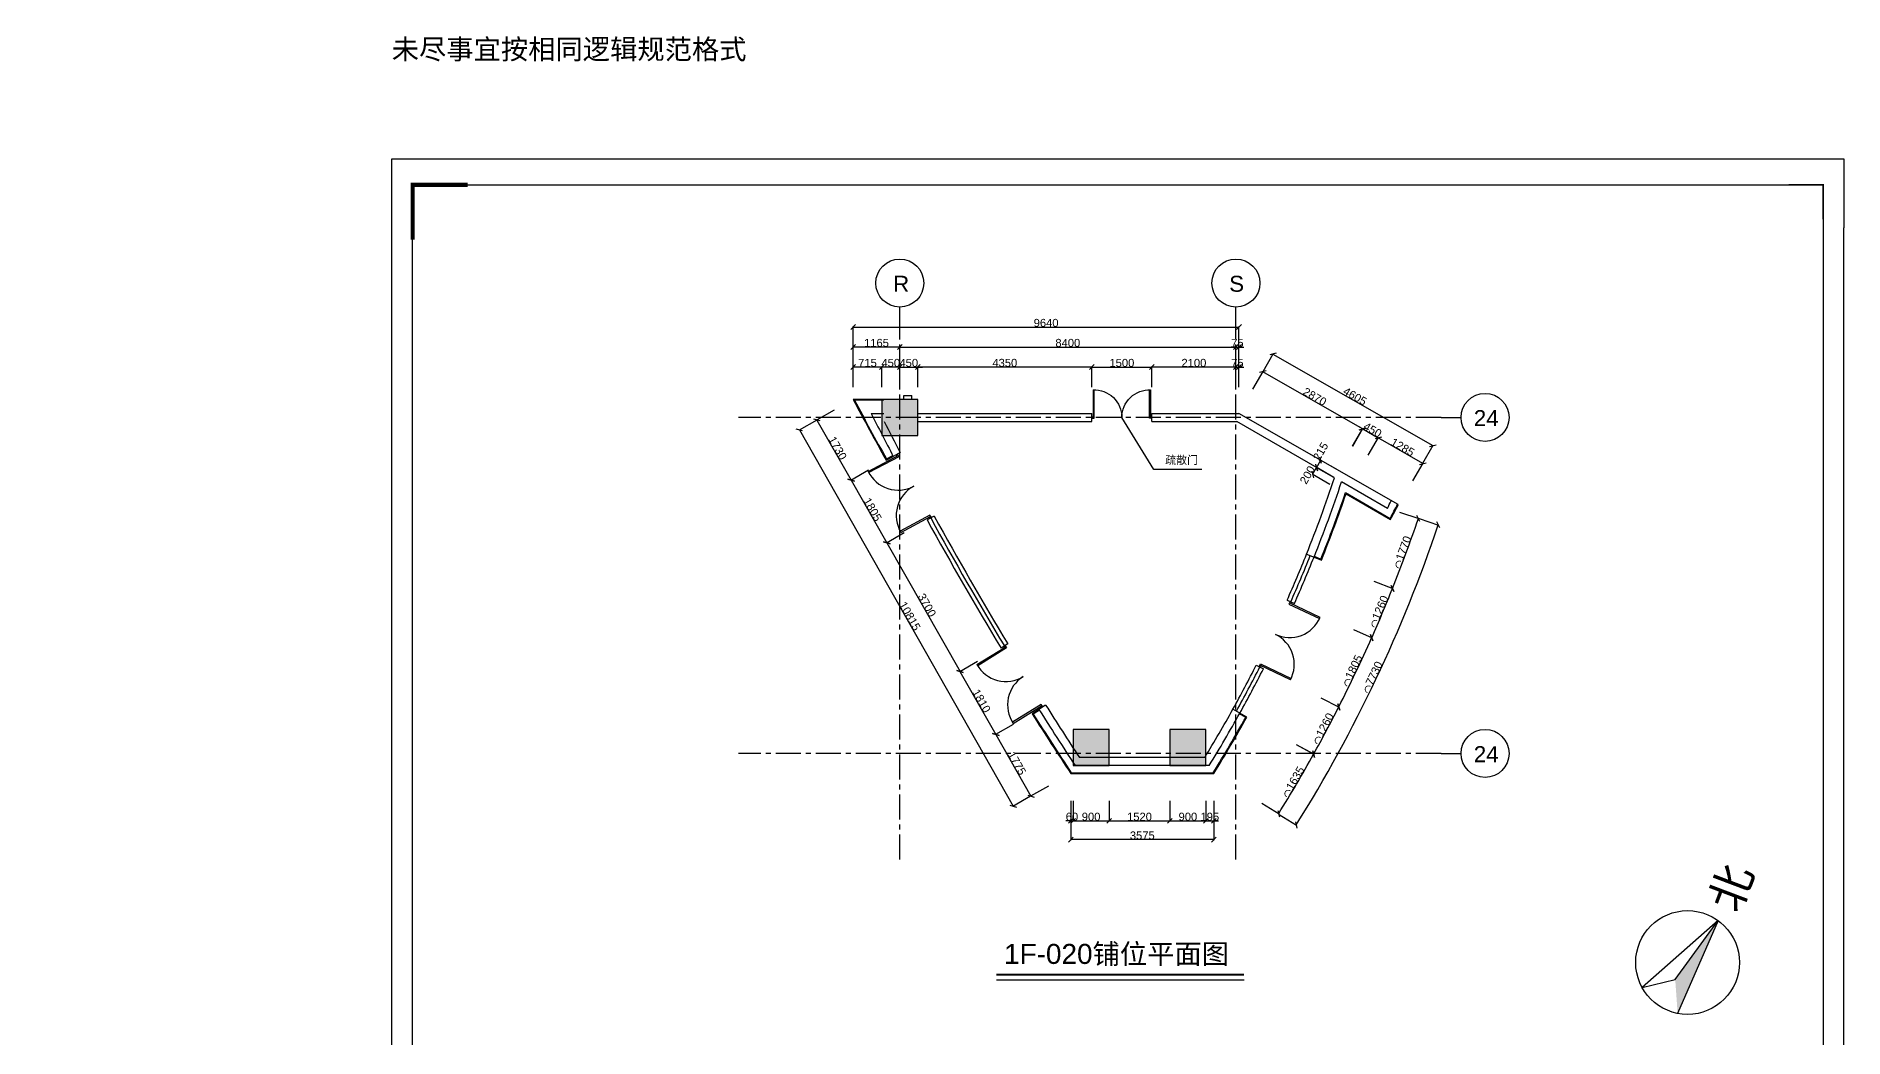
# Model space of a CAD drawing. Header units: inches. Extents: x -26443 to 171571, y -36276 to 39274.
# Drawn here: x -26443 to 18736, y -8041 to 16998 of the extents above; entities that cross this region are included whole.
import ezdxf

# ---------------------------------------------------------------- set-up
doc = ezdxf.new("R2010")
doc.units = ezdxf.units.IN
doc.header["$MEASUREMENT"] = 0
doc.linetypes.add('CENTER', pattern=[2, 1.25, -0.25, 0.25, -0.25])
for name, color, linetype in [('DIM', 3, 'Continuous'), ('DIM TEXT', 7, 'Continuous'), ('WALL', 255, 'Continuous'), ('WINDOW', 5, 'Continuous'), ('轴线', 10, 'CENTER')]:
    doc.layers.add(name, color=color, linetype=linetype)
doc.styles.add('3F_2017.02$0$H1', font='swisscl.ttf')
doc.styles.get("Standard").update_dxf_attribs({"font": 'arial.ttf'})
doc.dimstyles.new('DIM-200MM', dxfattribs={"dimtxt": 200, "dimasz": 120, "dimexe": 10, "dimexo": 10, "dimgap": 0.7, "dimtad": 1, "dimdec": 0, "dimrnd": 5, "dimzin": 1, "dimdsep": 46, "dimtxsty": 'Standard', "dimblk": 'OBLIQUE', "dimcen": 0.5, "dimdle": 1, "dimclrd": 256, "dimclre": 256, "dimclrt": 7, "dimaunit": 1, "dimadec": 0, "dimazin": 0, "dimtfac": 1, "dimtdec": 0, "dimtix": 1, "dimtmove": 2, "dimatfit": 3, "dimfxl": 0, "dimtolj": 1, "dimtzin": 1, "dimarcsym": 0})

# ---------------------------------------------------------------- blocks, each defined once
blk = doc.blocks.new('3F_2017.02$0$A$C11E260BE')
blk.add_hatch(color=256).paths.add_polyline_path([(5592, 3026), (8455, 1855), (2523, 8881)])
for p, q in [((5592, 3026), (2523, 8881)), ((2523, 8881), (8455, 1855)), ((2523, 8881), (4926, 5))]:
    blk.add_line(p, q)
at = {"ltscale": 0.1}
blk.add_line((4926, 5), (5592, 3026), dxfattribs=at)
blk.add_circle((4709, 4709), 4709)
at = {"style": '3F_2017.02$0$H1'}
blk.add_text('北', height=3000, rotation=133.02448, dxfattribs=at).set_placement((2849, 10782))
blk = doc.blocks.new('南区-墙-1F$0$DOOR_C01')
for p, q in [((-0.48, 0.46), (-0.48, -0.01)), ((-0.46, -0.01), (-0.46, 0.46)), ((0.46, -0.01), (0.46, 0.46)), ((0.48, 0.46), (0.48, -0.01)), ((-0.5, -0.01), (-0.5, 0.01)), ((-0.5, 0.01), (-0.48, 0.01)), ((0.5, 0.01), (0.48, 0.01)), ((0.5, -0.01), (0.5, 0.01)), ((-0.5, -0.01), (-0.46, -0.01)), ((0.5, -0.01), (0.46, -0.01))]:
    blk.add_line(p, q)
for centre, start, end in [((-0.46, 0), 0, 92.4919), ((0.46, 0), 87.5081, 180)]:
    blk.add_arc(centre, 0.46, start, end)
blk = doc.blocks.new('_Oblique')
at = {"color": 0, "linetype": 'ByBlock', "lineweight": -2}
blk.add_line((-0.5, -0.5), (0.5, 0.5), dxfattribs=at)
blk = doc.blocks.new('*D164')
at = {"layer": 'DEFPOINTS', "color": 0, "transparency": 16777216}
for p in [(-585, -1433), (2988, -1433), (-585, -3086)]:
    blk.add_point(p, dxfattribs=at)
at = {"layer": 'DIM', "lineweight": -2, "transparency": 16777216}
for p, q in [((-585, -2586), (-585, -3096)), ((2988, -2586), (2988, -3096)), ((2989, -3086), (-586, -3086))]:
    blk.add_line(p, q, dxfattribs=at)
at = {"layer": 'DIM', "lineweight": -2, "transparency": 16777216, "xscale": 120, "yscale": 120, "zscale": 120}
for p, rotation in [((-585, -3086), 179.9999999999916), ((2988, -3086), 359.9999999999916)]:
    blk.add_blockref('_Oblique', p, dxfattribs=dict(at, rotation=rotation))
at = {"layer": 'DIM', "color": 7, "transparency": 16777216, "insert": (1202, -2984), "char_height": 200, "attachment_point": 5}
blk.add_mtext('\\A1;3575', dxfattribs=at)
blk = doc.blocks.new('*D179')
at = {"layer": 'DEFPOINTS', "color": 0, "transparency": 16777216}
for p in [(-4409, 8727), (-4409, 7567), (-58, 7567)]:
    blk.add_point(p, dxfattribs=at)
at = {"layer": 'DIM', "lineweight": -2, "transparency": 16777216}
for p, q in [((-57, 8727), (-4410, 8727)), ((-4409, 8227), (-4409, 8737)), ((-58, 8227), (-58, 8737))]:
    blk.add_line(p, q, dxfattribs=at)
at = {"layer": 'DIM', "lineweight": -2, "transparency": 16777216, "xscale": 120, "yscale": 120, "zscale": 120}
for p, rotation in [((-4409, 8727), 179.9999999999632), ((-58, 8727), 359.9999999999632)]:
    blk.add_blockref('_Oblique', p, dxfattribs=dict(at, rotation=rotation))
at = {"layer": 'DIM', "color": 7, "transparency": 16777216, "insert": (-2234, 8830), "char_height": 200, "attachment_point": 5}
blk.add_mtext('\\A1;4350', dxfattribs=at)
blk = doc.blocks.new('*D180')
at = {"layer": 'DEFPOINTS', "color": 0, "transparency": 16777216}
for p in [(-5309, 8727), (-5309, 7917), (-4858, 7917)]:
    blk.add_point(p, dxfattribs=at)
at = {"layer": 'DIM', "lineweight": -2, "transparency": 16777216}
for p, q in [((-5309, 8727), (-5429, 8727)), ((-5309, 8227), (-5309, 8737)), ((-4858, 8727), (-5309, 8727)), ((-4858, 8227), (-4858, 8737)), ((-4858, 8727), (-4738, 8727))]:
    blk.add_line(p, q, dxfattribs=at)
at = {"layer": 'DIM', "lineweight": -2, "transparency": 16777216, "xscale": 120, "yscale": 120, "zscale": 120}
for p, rotation in [((-5309, 8727), 1.831999496522986e-12), ((-4858, 8727), 180.0000000000018)]:
    blk.add_blockref('_Oblique', p, dxfattribs=dict(at, rotation=rotation))
at = {"layer": 'DIM', "color": 7, "transparency": 16777216, "insert": (-5084, 8830), "char_height": 200, "attachment_point": 5}
blk.add_mtext('\\A1;450', dxfattribs=at)
blk = doc.blocks.new('*D182')
at = {"layer": 'DEFPOINTS', "color": 0, "transparency": 16777216}
for p in [(1442, 8727), (-58, 7452), (1442, 7452)]:
    blk.add_point(p, dxfattribs=at)
at = {"layer": 'DIM', "lineweight": -2, "transparency": 16777216}
for p, q in [((-59, 8727), (1443, 8727)), ((-58, 8227), (-58, 8737)), ((1442, 8227), (1442, 8737))]:
    blk.add_line(p, q, dxfattribs=at)
at = {"layer": 'DIM', "lineweight": -2, "transparency": 16777216, "xscale": 120, "yscale": 120, "zscale": 120, "rotation": 180}
blk.add_blockref('_Oblique', (-58, 8727), dxfattribs=at)
at = {"layer": 'DIM', "lineweight": -2, "transparency": 16777216, "xscale": 120, "yscale": 120, "zscale": 120}
blk.add_blockref('_Oblique', (1442, 8727), dxfattribs=at)
at = {"layer": 'DIM', "color": 7, "transparency": 16777216, "insert": (692, 8829), "char_height": 200, "attachment_point": 5}
blk.add_mtext('\\A1;1500', dxfattribs=at)
blk = doc.blocks.new('*D184')
at = {"layer": 'DEFPOINTS', "color": 0, "transparency": 16777216}
for p in [(1442, 8727), (1442, 7567), (3542, 7567)]:
    blk.add_point(p, dxfattribs=at)
at = {"layer": 'DIM', "lineweight": -2, "transparency": 16777216}
for p, q in [((3543, 8727), (1441, 8727)), ((1442, 8227), (1442, 8737)), ((3542, 8227), (3542, 8737))]:
    blk.add_line(p, q, dxfattribs=at)
at = {"layer": 'DIM', "lineweight": -2, "transparency": 16777216, "xscale": 120, "yscale": 120, "zscale": 120, "rotation": 180}
blk.add_blockref('_Oblique', (1442, 8727), dxfattribs=at)
at = {"layer": 'DIM', "lineweight": -2, "transparency": 16777216, "xscale": 120, "yscale": 120, "zscale": 120}
blk.add_blockref('_Oblique', (3542, 8727), dxfattribs=at)
at = {"layer": 'DIM', "color": 7, "transparency": 16777216, "insert": (2492, 8830), "char_height": 200, "attachment_point": 5}
blk.add_mtext('\\A1;2100', dxfattribs=at)
blk = doc.blocks.new('*D185')
at = {"layer": 'DEFPOINTS', "color": 0, "transparency": 16777216}
for p in [(3513, 7382), (8465, 6762), (7510, 5094)]:
    blk.add_point(p, dxfattribs=at)
at = {"layer": 'DIM', "lineweight": -2, "transparency": 16777216}
for p, q in [((4220, 8617), (4473, 9060)), ((4467, 9051), (8466, 6762)), ((8217, 6328), (8470, 6771))]:
    blk.add_line(p, q, dxfattribs=at)
at = {"layer": 'DIM', "lineweight": -2, "transparency": 16777216, "xscale": 120, "yscale": 120, "zscale": 120}
for p, rotation in [((4468, 9051), 150.2075095748465), ((8465, 6762), 330.2075095748465)]:
    blk.add_blockref('_Oblique', p, dxfattribs=dict(at, rotation=rotation))
at = {"layer": 'DIM', "color": 7, "transparency": 16777216, "insert": (6518, 7996), "char_height": 200, "attachment_point": 5, "rotation": 330.2075}
blk.add_mtext('\\A1;4605', dxfattribs=at)
blk = doc.blocks.new('*D186')
at = {"layer": 'DEFPOINTS', "color": 0, "transparency": 16777216}
for p in [(4215, 8609), (3618, 7567), (6111, 6140)]:
    blk.add_point(p, dxfattribs=at)
at = {"layer": 'DIM', "lineweight": -2, "transparency": 16777216}
for p, q in [((3967, 8175), (4220, 8618)), ((6709, 7182), (4214, 8610)), ((6459, 6748), (6713, 7191))]:
    blk.add_line(p, q, dxfattribs=at)
at = {"layer": 'DIM', "lineweight": -2, "transparency": 16777216, "xscale": 120, "yscale": 120, "zscale": 120}
for p, rotation in [((4215, 8609), 150.2075095748468), ((6708, 7182), 330.2075095748468)]:
    blk.add_blockref('_Oblique', p, dxfattribs=dict(at, rotation=rotation))
at = {"layer": 'DIM', "color": 7, "transparency": 16777216, "insert": (5513, 7985), "char_height": 200, "attachment_point": 5, "rotation": 330.2075}
blk.add_mtext('\\A1;2870', dxfattribs=at)
blk = doc.blocks.new('*D191')
at = {"layer": 'DEFPOINTS', "color": 0, "transparency": 16777216}
for p in [(-6023, 8727), (-6023, 7917), (-5309, 7917)]:
    blk.add_point(p, dxfattribs=at)
at = {"layer": 'DIM', "lineweight": -2, "transparency": 16777216}
for p, q in [((-5308, 8727), (-6024, 8727)), ((-6023, 8227), (-6023, 8737)), ((-5309, 8227), (-5309, 8737))]:
    blk.add_line(p, q, dxfattribs=at)
at = {"layer": 'DIM', "lineweight": -2, "transparency": 16777216, "xscale": 120, "yscale": 120, "zscale": 120, "rotation": 180}
blk.add_blockref('_Oblique', (-6023, 8727), dxfattribs=at)
at = {"layer": 'DIM', "lineweight": -2, "transparency": 16777216, "xscale": 120, "yscale": 120, "zscale": 120}
blk.add_blockref('_Oblique', (-5309, 8727), dxfattribs=at)
at = {"layer": 'DIM', "color": 7, "transparency": 16777216, "insert": (-5666, 8830), "char_height": 200, "attachment_point": 5}
blk.add_mtext('\\A1;715', dxfattribs=at)
blk = doc.blocks.new('*D192')
at = {"layer": 'DEFPOINTS', "color": 0, "transparency": 16777216}
for p in [(3618, 8727), (3618, 7567), (3542, 5868)]:
    blk.add_point(p, dxfattribs=at)
at = {"layer": 'DIM', "lineweight": -2, "transparency": 16777216}
for p, q in [((3542, 8727), (3422, 8727)), ((3542, 8227), (3542, 8737)), ((3542, 8727), (3618, 8727)), ((3618, 8227), (3618, 8737)), ((3618, 8727), (3738, 8727))]:
    blk.add_line(p, q, dxfattribs=at)
at = {"layer": 'DIM', "lineweight": -2, "transparency": 16777216, "xscale": 120, "yscale": 120, "zscale": 120}
blk.add_blockref('_Oblique', (3542, 8727), dxfattribs=at)
at = {"layer": 'DIM', "lineweight": -2, "transparency": 16777216, "xscale": 120, "yscale": 120, "zscale": 120, "rotation": 180}
blk.add_blockref('_Oblique', (3618, 8727), dxfattribs=at)
at = {"layer": 'DIM', "color": 7, "transparency": 16777216, "insert": (3580, 8829), "char_height": 200, "attachment_point": 5}
blk.add_mtext('\\A1;75', dxfattribs=at)
blk = doc.blocks.new('*D193')
at = {"layer": 'DEFPOINTS', "color": 0, "transparency": 16777216}
for p in [(3542, 9226), (-4859, 7917), (3542, 7567)]:
    blk.add_point(p, dxfattribs=at)
at = {"layer": 'DIM', "lineweight": -2, "transparency": 16777216}
for p, q in [((-4860, 9226), (3543, 9226)), ((-4859, 8726), (-4859, 9236)), ((3542, 8726), (3542, 9236))]:
    blk.add_line(p, q, dxfattribs=at)
at = {"layer": 'DIM', "lineweight": -2, "transparency": 16777216, "xscale": 120, "yscale": 120, "zscale": 120, "rotation": 180}
blk.add_blockref('_Oblique', (-4859, 9226), dxfattribs=at)
at = {"layer": 'DIM', "lineweight": -2, "transparency": 16777216, "xscale": 120, "yscale": 120, "zscale": 120}
blk.add_blockref('_Oblique', (3542, 9226), dxfattribs=at)
at = {"layer": 'DIM', "color": 7, "transparency": 16777216, "insert": (-659, 9329), "char_height": 200, "attachment_point": 5}
blk.add_mtext('\\A1;8400', dxfattribs=at)
blk = doc.blocks.new('*D195')
at = {"layer": 'DEFPOINTS', "color": 0, "transparency": 16777216}
for p in [(7101, 6955), (5801, 5599), (6189, 5375)]:
    blk.add_point(p, dxfattribs=at)
at = {"layer": 'DIM', "lineweight": -2, "transparency": 16777216}
for p, q in [((6713, 7179), (6609, 7239)), ((6463, 6746), (6718, 7188)), ((6713, 7179), (7101, 6955)), ((6851, 6522), (7106, 6964)), ((7101, 6955), (7205, 6895))]:
    blk.add_line(p, q, dxfattribs=at)
at = {"layer": 'DIM', "lineweight": -2, "transparency": 16777216, "xscale": 120, "yscale": 120, "zscale": 120}
for p, rotation in [((6713, 7179), 330.0000000000197), ((7101, 6955), 150.0000000000196)]:
    blk.add_blockref('_Oblique', p, dxfattribs=dict(at, rotation=rotation))
at = {"layer": 'DIM', "color": 7, "transparency": 16777216, "insert": (6958, 7156), "char_height": 200, "attachment_point": 5, "rotation": 330}
blk.add_mtext('\\A1;450', dxfattribs=at)
blk = doc.blocks.new('*D196')
at = {"layer": 'DEFPOINTS', "color": 0, "transparency": 16777216}
for p in [(7101, 6955), (6189, 5375), (7303, 4732)]:
    blk.add_point(p, dxfattribs=at)
at = {"layer": 'DIM', "lineweight": -2, "transparency": 16777216}
for p, q in [((6851, 6522), (7106, 6964)), ((8216, 6312), (7100, 6956)), ((7965, 5879), (8220, 6321))]:
    blk.add_line(p, q, dxfattribs=at)
at = {"layer": 'DIM', "lineweight": -2, "transparency": 16777216, "xscale": 120, "yscale": 120, "zscale": 120}
for p, rotation in [((7101, 6955), 150), ((8215, 6312), 329.9999999999999)]:
    blk.add_blockref('_Oblique', p, dxfattribs=dict(at, rotation=rotation))
at = {"layer": 'DIM', "color": 7, "transparency": 16777216, "insert": (7709, 6723), "char_height": 200, "attachment_point": 5, "rotation": 330}
blk.add_mtext('\\A1;1285', dxfattribs=at)
blk = doc.blocks.new('*D199')
at = {"layer": 'DEFPOINTS', "color": 0, "transparency": 16777216}
for p in [(-527, -1233), (-585, -1433), (-527, -2618)]:
    blk.add_point(p, dxfattribs=at)
at = {"layer": 'DIM', "lineweight": -2, "transparency": 16777216}
for p, q in [((-585, -2118), (-585, -2628)), ((-527, -2118), (-527, -2628)), ((-585, -2618), (-705, -2618)), ((-585, -2618), (-527, -2618)), ((-527, -2618), (-407, -2618))]:
    blk.add_line(p, q, dxfattribs=at)
at = {"layer": 'DIM', "lineweight": -2, "transparency": 16777216, "xscale": 120, "yscale": 120, "zscale": 120}
blk.add_blockref('_Oblique', (-585, -2618), dxfattribs=at)
at = {"layer": 'DIM', "lineweight": -2, "transparency": 16777216, "xscale": 120, "yscale": 120, "zscale": 120, "rotation": 180}
blk.add_blockref('_Oblique', (-527, -2618), dxfattribs=at)
at = {"layer": 'DIM', "color": 7, "transparency": 16777216, "insert": (-556, -2515), "char_height": 200, "attachment_point": 5}
blk.add_mtext('\\A1;60', dxfattribs=at)
blk = doc.blocks.new('*D200')
at = {"layer": 'DEFPOINTS', "color": 0, "transparency": 16777216}
for p in [(-527, -1233), (373, -1157), (373, -2618)]:
    blk.add_point(p, dxfattribs=at)
at = {"layer": 'DIM', "lineweight": -2, "transparency": 16777216}
for p, q in [((-527, -2118), (-527, -2628)), ((373, -2118), (373, -2628)), ((-528, -2618), (374, -2618))]:
    blk.add_line(p, q, dxfattribs=at)
at = {"layer": 'DIM', "lineweight": -2, "transparency": 16777216, "xscale": 120, "yscale": 120, "zscale": 120, "rotation": 180}
blk.add_blockref('_Oblique', (-527, -2618), dxfattribs=at)
at = {"layer": 'DIM', "lineweight": -2, "transparency": 16777216, "xscale": 120, "yscale": 120, "zscale": 120}
blk.add_blockref('_Oblique', (373, -2618), dxfattribs=at)
at = {"layer": 'DIM', "color": 7, "transparency": 16777216, "insert": (-77, -2515), "char_height": 200, "attachment_point": 5}
blk.add_mtext('\\A1;900', dxfattribs=at)
blk = doc.blocks.new('*D201')
at = {"layer": 'DEFPOINTS', "color": 0, "transparency": 16777216}
for p in [(373, -1157), (1892, -1160), (1892, -2618)]:
    blk.add_point(p, dxfattribs=at)
at = {"layer": 'DIM', "lineweight": -2, "transparency": 16777216}
for p, q in [((373, -2118), (373, -2628)), ((1892, -2118), (1892, -2628)), ((372, -2618), (1893, -2618))]:
    blk.add_line(p, q, dxfattribs=at)
at = {"layer": 'DIM', "lineweight": -2, "transparency": 16777216, "xscale": 120, "yscale": 120, "zscale": 120, "rotation": 180}
blk.add_blockref('_Oblique', (373, -2618), dxfattribs=at)
at = {"layer": 'DIM', "lineweight": -2, "transparency": 16777216, "xscale": 120, "yscale": 120, "zscale": 120}
blk.add_blockref('_Oblique', (1892, -2618), dxfattribs=at)
at = {"layer": 'DIM', "color": 7, "transparency": 16777216, "insert": (1132, -2515), "char_height": 200, "attachment_point": 5}
blk.add_mtext('\\A1;1520', dxfattribs=at)
blk = doc.blocks.new('*D202')
at = {"layer": 'DEFPOINTS', "color": 0, "transparency": 16777216}
for p in [(1892, -1160), (2792, -1096), (2792, -2618)]:
    blk.add_point(p, dxfattribs=at)
at = {"layer": 'DIM', "lineweight": -2, "transparency": 16777216}
for p, q in [((1892, -2118), (1892, -2628)), ((2792, -2118), (2792, -2628)), ((1891, -2618), (2793, -2618))]:
    blk.add_line(p, q, dxfattribs=at)
at = {"layer": 'DIM', "lineweight": -2, "transparency": 16777216, "xscale": 120, "yscale": 120, "zscale": 120, "rotation": 180}
blk.add_blockref('_Oblique', (1892, -2618), dxfattribs=at)
at = {"layer": 'DIM', "lineweight": -2, "transparency": 16777216, "xscale": 120, "yscale": 120, "zscale": 120}
blk.add_blockref('_Oblique', (2792, -2618), dxfattribs=at)
at = {"layer": 'DIM', "color": 7, "transparency": 16777216, "insert": (2342, -2515), "char_height": 200, "attachment_point": 5}
blk.add_mtext('\\A1;900', dxfattribs=at)
blk = doc.blocks.new('*D203')
at = {"layer": 'DEFPOINTS', "color": 0, "transparency": 16777216}
for p in [(2792, -1096), (2988, -1433), (2988, -2618)]:
    blk.add_point(p, dxfattribs=at)
at = {"layer": 'DIM', "lineweight": -2, "transparency": 16777216}
for p, q in [((2792, -2118), (2792, -2628)), ((2988, -2118), (2988, -2628)), ((2792, -2618), (2672, -2618)), ((2792, -2618), (2988, -2618)), ((2988, -2618), (3108, -2618))]:
    blk.add_line(p, q, dxfattribs=at)
at = {"layer": 'DIM', "lineweight": -2, "transparency": 16777216, "xscale": 120, "yscale": 120, "zscale": 120}
blk.add_blockref('_Oblique', (2792, -2618), dxfattribs=at)
at = {"layer": 'DIM', "lineweight": -2, "transparency": 16777216, "xscale": 120, "yscale": 120, "zscale": 120, "rotation": 180}
blk.add_blockref('_Oblique', (2988, -2618), dxfattribs=at)
at = {"layer": 'DIM', "color": 7, "transparency": 16777216, "insert": (2890, -2515), "char_height": 200, "attachment_point": 5}
blk.add_mtext('\\A1;195', dxfattribs=at)
blk = doc.blocks.new('*D204')
at = {"layer": 'DEFPOINTS', "color": 0, "transparency": 16777216}
for p in [(-4409, 8727), (-4858, 7917), (-4409, 7917)]:
    blk.add_point(p, dxfattribs=at)
at = {"layer": 'DIM', "lineweight": -2, "transparency": 16777216}
for p, q in [((-4858, 8727), (-4978, 8727)), ((-4858, 8227), (-4858, 8737)), ((-4858, 8727), (-4409, 8727)), ((-4409, 8227), (-4409, 8737)), ((-4409, 8727), (-4289, 8727))]:
    blk.add_line(p, q, dxfattribs=at)
at = {"layer": 'DIM', "lineweight": -2, "transparency": 16777216, "xscale": 120, "yscale": 120, "zscale": 120}
blk.add_blockref('_Oblique', (-4858, 8727), dxfattribs=at)
at = {"layer": 'DIM', "lineweight": -2, "transparency": 16777216, "xscale": 120, "yscale": 120, "zscale": 120, "rotation": 180}
blk.add_blockref('_Oblique', (-4409, 8727), dxfattribs=at)
at = {"layer": 'DIM', "color": 7, "transparency": 16777216, "insert": (-4634, 8830), "char_height": 200, "attachment_point": 5}
blk.add_mtext('\\A1;450', dxfattribs=at)
blk = doc.blocks.new('*D206')
at = {"layer": 'DEFPOINTS', "color": 0, "transparency": 16777216}
for p in [(-5930, 7970), (-5075, 6468), (-6074, 5899)]:
    blk.add_point(p, dxfattribs=at)
at = {"layer": 'DIM', "lineweight": -2, "transparency": 16777216}
for p, q in [((-6495, 7648), (-6938, 7396)), ((-6930, 7402), (-6074, 5898)), ((-5640, 6146), (-6083, 5894))]:
    blk.add_line(p, q, dxfattribs=at)
at = {"layer": 'DIM', "lineweight": -2, "transparency": 16777216, "xscale": 120, "yscale": 120, "zscale": 120}
for p, rotation in [((-6929, 7401), 119.6395170172575), ((-6074, 5899), 299.6395170172575)]:
    blk.add_blockref('_Oblique', p, dxfattribs=dict(at, rotation=rotation))
at = {"layer": 'DIM', "color": 7, "transparency": 16777216, "insert": (-6412, 6701), "char_height": 200, "attachment_point": 5, "rotation": 299.6395}
blk.add_mtext('\\A1;1730', dxfattribs=at)
blk = doc.blocks.new('*D207')
at = {"layer": 'DEFPOINTS', "color": 0, "transparency": 16777216}
for p in [(-5075, 6468), (-4173, 4906), (-5183, 4331)]:
    blk.add_point(p, dxfattribs=at)
at = {"layer": 'DIM', "lineweight": -2, "transparency": 16777216}
for p, q in [((-5640, 6146), (-6083, 5894)), ((-6075, 5900), (-5182, 4330)), ((-4748, 4579), (-5191, 4326))]:
    blk.add_line(p, q, dxfattribs=at)
at = {"layer": 'DIM', "lineweight": -2, "transparency": 16777216, "xscale": 120, "yscale": 120, "zscale": 120}
for p, rotation in [((-6074, 5899), 119.639517017104), ((-5183, 4331), 299.639517017104)]:
    blk.add_blockref('_Oblique', p, dxfattribs=dict(at, rotation=rotation))
at = {"layer": 'DIM', "color": 7, "transparency": 16777216, "insert": (-5539, 5166), "char_height": 200, "attachment_point": 5, "rotation": 299.6395}
blk.add_mtext('\\A1;1805', dxfattribs=at)
blk = doc.blocks.new('*D208')
at = {"layer": 'DEFPOINTS', "color": 0, "transparency": 16777216}
for p in [(-4173, 4906), (-2328, 1700), (-3354, 1117)]:
    blk.add_point(p, dxfattribs=at)
at = {"layer": 'DIM', "lineweight": -2, "transparency": 16777216}
for p, q in [((-4748, 4579), (-5191, 4326)), ((-5183, 4332), (-3353, 1116)), ((-2919, 1364), (-3362, 1112))]:
    blk.add_line(p, q, dxfattribs=at)
at = {"layer": 'DIM', "lineweight": -2, "transparency": 16777216, "xscale": 120, "yscale": 120, "zscale": 120}
for p, rotation in [((-5183, 4331), 119.639517017104), ((-3354, 1117), 299.639517017104)]:
    blk.add_blockref('_Oblique', p, dxfattribs=dict(at, rotation=rotation))
at = {"layer": 'DIM', "color": 7, "transparency": 16777216, "insert": (-4179, 2775), "char_height": 200, "attachment_point": 5, "rotation": 299.6395}
blk.add_mtext('\\A1;3700', dxfattribs=at)
blk = doc.blocks.new('*D209')
at = {"layer": 'DEFPOINTS', "color": 0, "transparency": 16777216}
for p in [(-2328, 1700), (-1550, 60), (-2458, -457)]:
    blk.add_point(p, dxfattribs=at)
at = {"layer": 'DIM', "lineweight": -2, "transparency": 16777216}
for p, q in [((-2919, 1364), (-3362, 1112)), ((-3354, 1118), (-2458, -458)), ((-2023, -210), (-2467, -462))]:
    blk.add_line(p, q, dxfattribs=at)
at = {"layer": 'DIM', "lineweight": -2, "transparency": 16777216, "xscale": 120, "yscale": 120, "zscale": 120}
for p, rotation in [((-3354, 1117), 119.639517017104), ((-2458, -457), 299.639517017104)]:
    blk.add_blockref('_Oblique', p, dxfattribs=dict(at, rotation=rotation))
at = {"layer": 'DIM', "color": 7, "transparency": 16777216, "insert": (-2816, 381), "char_height": 200, "attachment_point": 5, "rotation": 299.6395}
blk.add_mtext('\\A1;1810', dxfattribs=at)
blk = doc.blocks.new('*D210')
at = {"layer": 'DEFPOINTS', "color": 0, "transparency": 16777216}
for p in [(-1550, 60), (-585, -1433), (-1580, -2000)]:
    blk.add_point(p, dxfattribs=at)
at = {"layer": 'DIM', "lineweight": -2, "transparency": 16777216}
for p, q in [((-2023, -210), (-2467, -462)), ((-2459, -456), (-1580, -2000)), ((-1146, -1752), (-1589, -2004))]:
    blk.add_line(p, q, dxfattribs=at)
at = {"layer": 'DIM', "lineweight": -2, "transparency": 16777216, "xscale": 120, "yscale": 120, "zscale": 120}
for p, rotation in [((-2458, -457), 119.639517017104), ((-1580, -2000), 299.639517017104)]:
    blk.add_blockref('_Oblique', p, dxfattribs=dict(at, rotation=rotation))
at = {"layer": 'DIM', "color": 7, "transparency": 16777216, "insert": (-1930, -1177), "char_height": 200, "attachment_point": 5, "rotation": 299.6395}
blk.add_mtext('\\A1;1775', dxfattribs=at)
blk = doc.blocks.new('*D211')
at = {"layer": 'DEFPOINTS', "color": 0, "transparency": 16777216}
for p in [(-5930, 7970), (-585, -1433), (-2023, -2251)]:
    blk.add_point(p, dxfattribs=at)
at = {"layer": 'DIM', "lineweight": -2, "transparency": 16777216}
for p, q in [((-6933, 7400), (-7377, 7148)), ((-7368, 7153), (-2023, -2252)), ((-1589, -2004), (-2032, -2256))]:
    blk.add_line(p, q, dxfattribs=at)
at = {"layer": 'DIM', "lineweight": -2, "transparency": 16777216, "xscale": 120, "yscale": 120, "zscale": 120}
for p, rotation in [((-7368, 7152), 119.6138684445687), ((-2023, -2251), 299.6138684445687)]:
    blk.add_blockref('_Oblique', p, dxfattribs=dict(at, rotation=rotation))
at = {"layer": 'DIM', "color": 7, "transparency": 16777216, "insert": (-4606, 2502), "char_height": 200, "attachment_point": 5, "rotation": 299.6139}
blk.add_mtext('\\A1;10815', dxfattribs=at)
blk = doc.blocks.new('*D226')
at = {"layer": 'DEFPOINTS', "color": 0, "transparency": 16777216}
for p in [(-26443, 16759), (4230, 1186), (3640, 75), (5699, -558)]:
    blk.add_point(p, dxfattribs=at)
at = {"layer": 'DIM', "lineweight": -2, "transparency": 16777216}
for p, q in [((5666, 458), (6120, 227)), ((5048, -706), (5494, -953))]:
    blk.add_line(p, q, dxfattribs=at)
blk.add_arc((-26443, 16759), 36510, 330.9864, 333.0827, dxfattribs=at)
at = {"layer": 'DIM', "lineweight": -2, "transparency": 16777216, "xscale": 120, "yscale": 120, "zscale": 120}
for p, rotation in [((6112, 231), 63.08266515607222), ((5485, -949), 240.9864232416211)]:
    blk.add_blockref('_Oblique', p, dxfattribs=dict(at, rotation=rotation))
at = {"layer": 'DIM', "color": 7, "transparency": 16777216, "insert": (5713, -313), "char_height": 200, "attachment_point": 5, "rotation": 62.0345}
blk.add_mtext('\\A1;⌒1260', dxfattribs=at)
blk = doc.blocks.new('*D227')
at = {"layer": 'DEFPOINTS', "color": 0, "transparency": 16777216}
for p in [(-26443, 16759), (5494, 3976), (5005, 2817), (7113, 2369)]:
    blk.add_point(p, dxfattribs=at)
at = {"layer": 'DIM', "lineweight": -2, "transparency": 16777216}
for p, q in [((6990, 3378), (7464, 3188)), ((6478, 2164), (6944, 1957))]:
    blk.add_line(p, q, dxfattribs=at)
blk.add_arc((-26443, 16759), 36512, 336.0898, 338.186, dxfattribs=at)
at = {"layer": 'DIM', "lineweight": -2, "transparency": 16777216, "xscale": 120, "yscale": 120, "zscale": 120}
for p, rotation in [((7454, 3192), 68.18602781858874), ((6935, 1961), 246.0897858710629)]:
    blk.add_blockref('_Oblique', p, dxfattribs=dict(at, rotation=rotation))
at = {"layer": 'DIM', "color": 7, "transparency": 16777216, "insert": (7106, 2614), "char_height": 200, "attachment_point": 5, "rotation": 67.1379}
blk.add_mtext('\\A1;⌒1260', dxfattribs=at)
blk = doc.blocks.new('*D228')
at = {"layer": 'DEFPOINTS', "color": 0, "transparency": 16777216}
for p in [(-26443, 16759), (6294, 5560), (5680, 3902), (7680, 3771)]:
    blk.add_point(p, dxfattribs=at)
at = {"layer": 'DIM', "lineweight": -2, "transparency": 16777216}
for p, q in [((7630, 5103), (8112, 4938)), ((6990, 3378), (7463, 3188))]:
    blk.add_line(p, q, dxfattribs=at)
blk.add_arc((-26443, 16759), 36511, 338.186, 341.1142, dxfattribs=at)
at = {"layer": 'DIM', "lineweight": -2, "transparency": 16777216, "xscale": 120, "yscale": 120, "zscale": 120}
for p, rotation in [((8103, 4941), 71.11416632430753), ((7454, 3192), 248.1860278061055)]:
    blk.add_blockref('_Oblique', p, dxfattribs=dict(at, rotation=rotation))
at = {"layer": 'DIM', "color": 7, "transparency": 16777216, "insert": (7693, 4098), "char_height": 200, "attachment_point": 5, "rotation": 69.6501}
blk.add_mtext('\\A1;⌒1770', dxfattribs=at)
blk = doc.blocks.new('*D229')
at = {"layer": 'DEFPOINTS', "color": 0, "transparency": 16777216}
for p in [(-26443, 16759), (5005, 2817), (4230, 1186), (6397, 803)]:
    blk.add_point(p, dxfattribs=at)
at = {"layer": 'DIM', "lineweight": -2, "transparency": 16777216}
for p, q in [((6478, 2164), (6944, 1957)), ((5667, 457), (6121, 226))]:
    blk.add_line(p, q, dxfattribs=at)
blk.add_arc((-26443, 16759), 36511, 333.0827, 336.0898, dxfattribs=at)
at = {"layer": 'DIM', "lineweight": -2, "transparency": 16777216, "xscale": 120, "yscale": 120, "zscale": 120}
for p, rotation in [((6935, 1961), 66.08978588822396), ((6112, 231), 243.0826651582085)]:
    blk.add_blockref('_Oblique', p, dxfattribs=dict(at, rotation=rotation))
at = {"layer": 'DIM', "color": 7, "transparency": 16777216, "insert": (6442, 1135), "char_height": 200, "width": 422.37, "attachment_point": 5, "rotation": 64.5862}
blk.add_mtext('\\A1;⌒1805', dxfattribs=at)
blk = doc.blocks.new('*D230')
at = {"layer": 'DEFPOINTS', "color": 0, "transparency": 16777216}
for p in [(-25243, 16212), (6294, 5560), (6425, -314), (2988, -1433)]:
    blk.add_point(p, dxfattribs=at)
at = {"layer": 'DIM', "lineweight": -2, "transparency": 16777216}
for p, q in [((8126, 4941), (8609, 4778)), ((4624, -2456), (5056, -2726))]:
    blk.add_line(p, q, dxfattribs=at)
blk.add_arc((-25243, 16212), 35721, 327.9937, 341.3371, dxfattribs=at)
at = {"layer": 'DIM', "lineweight": -2, "transparency": 16777216, "xscale": 120, "yscale": 120, "zscale": 120}
for p, rotation in [((8600, 4781), 71.33711884944536), ((5048, -2721), 237.9936545521391)]:
    blk.add_blockref('_Oblique', p, dxfattribs=dict(at, rotation=rotation))
at = {"layer": 'DIM', "color": 7, "transparency": 16777216, "insert": (6949, 971), "char_height": 200, "attachment_point": 5, "rotation": 64.6654}
blk.add_mtext('\\A1;⌒7730', dxfattribs=at)
blk = doc.blocks.new('*D233')
at = {"layer": 'DEFPOINTS', "color": 0, "transparency": 16777216}
for p in [(-26443, 16759), (3815, -22), (2988, -1433), (4911, -1945)]:
    blk.add_point(p, dxfattribs=at)
at = {"layer": 'DIM', "lineweight": -2, "transparency": 16777216}
for p, q in [((5047, -706), (5493, -953)), ((4187, -2174), (4621, -2442))]:
    blk.add_line(p, q, dxfattribs=at)
blk.add_arc((-26443, 16759), 36509, 328.2782, 330.9864, dxfattribs=at)
at = {"layer": 'DIM', "lineweight": -2, "transparency": 16777216, "xscale": 120, "yscale": 120, "zscale": 120}
for p, rotation in [((5484, -948), 60.98642323847651), ((4612, -2437), 238.2782008493534)]:
    blk.add_blockref('_Oblique', p, dxfattribs=dict(at, rotation=rotation))
at = {"layer": 'DIM', "color": 7, "transparency": 16777216, "insert": (4968, -1646), "char_height": 200, "attachment_point": 5, "rotation": 59.6323}
blk.add_mtext('\\A1;⌒1635', dxfattribs=at)
blk = doc.blocks.new('*D234')
at = {"layer": 'DEFPOINTS', "color": 0, "transparency": 16777216}
for p in [(5559, 6215), (6369, 5517), (6469, 5690)]:
    blk.add_point(p, dxfattribs=at)
at = {"layer": 'DIM', "lineweight": -2, "transparency": 16777216}
for p, q in [((5892, 5792), (5451, 6047)), ((5459, 6041), (5560, 6216)), ((5992, 5965), (5551, 6220))]:
    blk.add_line(p, q, dxfattribs=at)
at = {"layer": 'DIM', "lineweight": -2, "transparency": 16777216, "xscale": 120, "yscale": 120, "zscale": 120}
for p, rotation in [((5459, 6042), 239.9999999999951), ((5559, 6215), 59.99999999999515)]:
    blk.add_blockref('_Oblique', p, dxfattribs=dict(at, rotation=rotation))
at = {"layer": 'DIM', "color": 7, "transparency": 16777216, "insert": (5330, 6029), "char_height": 200, "attachment_point": 5, "rotation": 60}
blk.add_mtext('\\A1;200', dxfattribs=at)
blk = doc.blocks.new('*D235')
at = {"layer": 'DEFPOINTS', "color": 0, "transparency": 16777216}
for p in [(5663, 6396), (6566, 5634), (6671, 5819)]:
    blk.add_point(p, dxfattribs=at)
at = {"layer": 'DIM', "lineweight": -2, "transparency": 16777216}
for p, q in [((5557, 6211), (5663, 6397)), ((6097, 6148), (5654, 6401)), ((5991, 5963), (5548, 6217))]:
    blk.add_line(p, q, dxfattribs=at)
at = {"layer": 'DIM', "lineweight": -2, "transparency": 16777216, "xscale": 120, "yscale": 120, "zscale": 120}
for p, rotation in [((5663, 6396), 60.20750957484567), ((5557, 6212), 240.2075095748457)]:
    blk.add_blockref('_Oblique', p, dxfattribs=dict(at, rotation=rotation))
at = {"layer": 'DIM', "color": 7, "transparency": 16777216, "insert": (5660, 6617), "char_height": 200, "attachment_point": 5, "rotation": 60.2075}
blk.add_mtext('\\A1;215', dxfattribs=at)
blk = doc.blocks.new('*D237')
at = {"layer": 'DEFPOINTS', "color": 0, "transparency": 16777216}
for p in [(-6023, 9226), (-6023, 7917), (-4858, 7917)]:
    blk.add_point(p, dxfattribs=at)
at = {"layer": 'DIM', "lineweight": -2, "transparency": 16777216}
for p, q in [((-4857, 9226), (-6024, 9226)), ((-6023, 8726), (-6023, 9236)), ((-4858, 8726), (-4858, 9236))]:
    blk.add_line(p, q, dxfattribs=at)
at = {"layer": 'DIM', "lineweight": -2, "transparency": 16777216, "xscale": 120, "yscale": 120, "zscale": 120, "rotation": 180}
blk.add_blockref('_Oblique', (-6023, 9226), dxfattribs=at)
at = {"layer": 'DIM', "lineweight": -2, "transparency": 16777216, "xscale": 120, "yscale": 120, "zscale": 120}
blk.add_blockref('_Oblique', (-4858, 9226), dxfattribs=at)
at = {"layer": 'DIM', "color": 7, "transparency": 16777216, "insert": (-5441, 9329), "char_height": 200, "attachment_point": 5}
blk.add_mtext('\\A1;1165', dxfattribs=at)
blk = doc.blocks.new('*D238')
at = {"layer": 'DEFPOINTS', "color": 0, "transparency": 16777216}
for p in [(3618, 9726), (-6023, 7917), (3618, 7567)]:
    blk.add_point(p, dxfattribs=at)
at = {"layer": 'DIM', "lineweight": -2, "transparency": 16777216}
for p, q in [((-6024, 9726), (3619, 9726)), ((-6023, 9226), (-6023, 9736)), ((3618, 9226), (3618, 9736))]:
    blk.add_line(p, q, dxfattribs=at)
at = {"layer": 'DIM', "lineweight": -2, "transparency": 16777216, "xscale": 120, "yscale": 120, "zscale": 120, "rotation": 180}
blk.add_blockref('_Oblique', (-6023, 9726), dxfattribs=at)
at = {"layer": 'DIM', "lineweight": -2, "transparency": 16777216, "xscale": 120, "yscale": 120, "zscale": 120}
blk.add_blockref('_Oblique', (3618, 9726), dxfattribs=at)
at = {"layer": 'DIM', "color": 7, "transparency": 16777216, "insert": (-1202, 9829), "char_height": 200, "attachment_point": 5}
blk.add_mtext('\\A1;9640', dxfattribs=at)
blk = doc.blocks.new('*D239')
at = {"layer": 'DEFPOINTS', "color": 0, "transparency": 16777216}
for p in [(3618, 9226), (3618, 8066), (3542, 6368)]:
    blk.add_point(p, dxfattribs=at)
at = {"layer": 'DIM', "lineweight": -2, "transparency": 16777216}
for p, q in [((3542, 9226), (3422, 9226)), ((3542, 8726), (3542, 9236)), ((3542, 9226), (3618, 9226)), ((3618, 8726), (3618, 9236)), ((3618, 9226), (3738, 9226))]:
    blk.add_line(p, q, dxfattribs=at)
at = {"layer": 'DIM', "lineweight": -2, "transparency": 16777216, "xscale": 120, "yscale": 120, "zscale": 120}
blk.add_blockref('_Oblique', (3542, 9226), dxfattribs=at)
at = {"layer": 'DIM', "lineweight": -2, "transparency": 16777216, "xscale": 120, "yscale": 120, "zscale": 120, "rotation": 180}
blk.add_blockref('_Oblique', (3618, 9226), dxfattribs=at)
at = {"layer": 'DIM', "color": 7, "transparency": 16777216, "insert": (3580, 9329), "char_height": 200, "attachment_point": 5}
blk.add_mtext('\\A1;75', dxfattribs=at)

msp = doc.modelspace()

# ---------------------------------------------------------------- hatches: boundary and pattern name
at = {"layer": 'WALL'}
for points in [[(-5308.7, 7916.8), (-5308.7, 7016.8), (-4408.7, 7016.8), (-4408.7, 7916.8)], [(-527.4, -333.2), (-527.4, -1233.2), (372.6, -1233.2), (372.6, -333.2)], [(1891.5, -333.2), (1891.5, -1233.2), (2791.5, -1233.2), (2791.5, -333.2)]]:
    msp.add_hatch(color=256, dxfattribs=at).paths.add_polyline_path(points)

# ---------------------------------------------------------------- linework, layer by layer
for points in [[(-17552.2, -10001.8), (-17552.2, 13931), (17007.8, 13931)], [(17007.8, 13931), (18735.8, 13931), (18735.8, 12203)], [(17007.8, -11729.8), (18735.8, -11729.8), (18735.8, 12203)], [(-2444, -6590.3), (3748, -6590.3)]]:
    msp.add_lwpolyline(points)
for points, const_width in [([(-17033.8, 11910.8), (-17033.8, 13283), (-15661.5, 13283)], 103.7), ([(18217.4, 12419), (18217.4, 13283), (17353.4, 13283)], 43.2), ([(-2444, -6458.9), (3748, -6458.9)], 50)]:
    msp.add_lwpolyline(points, dxfattribs=dict(const_width=const_width))
msp.add_lwpolyline([(-17033.8, 13283), (18217.4, 13283), (18217.4, -11081.8), (-17033.8, -11081.8)], close=True)
at = {"layer": 'DIM'}
for p, q in [((-4858.5, 9726.3), (-4858.5, 10226.3)), ((3541.5, 9726.3), (3541.5, 10226.3)), ((1492.2, 6161.8), (691.5, 7466.8)), ((8667.7, 7467.8), (9167.7, 7467.8)), ((2693.1, 6161.8), (1492.2, 6161.8)), ((8667.7, -932.2), (9167.7, -932.2))]:
    msp.add_line(p, q, dxfattribs=at)
for centre in [(-4858.5, 10826.6), (3541.5, 10826.6), (9767.7, 7467.8), (9767.7, -932.2)]:
    msp.add_circle(centre, 600, dxfattribs=at)
at = {"layer": 'WALL'}
for p, q in [((-4758.5, 7916.8), (-4758.5, 8016.8)), ((-4758.5, 8016.8), (-4558.5, 8016.8)), ((-4758.5, 8016.8), (-4558.5, 8016.8)), ((-4558.5, 7916.8), (-4558.5, 8016.8)), ((-5574.2, 7566.8), (-5258.7, 7566.8)), ((-4408.7, 7566.8), (-358.5, 7566.8)), ((-4408.7, 7366.8), (-58.5, 7366.8)), ((-358.5, 7566.8), (-58.5, 7566.8)), ((-58.5, 7366.8), (-58.5, 7566.8)), ((1441.5, 7566.8), (1741.5, 7566.8)), ((1441.5, 7366.8), (1441.5, 7566.8)), ((1441.5, 7366.8), (3564.7, 7366.8)), ((1741.5, 7566.8), (3618.3, 7566.8)), ((6006.3, 5957.2), (3564.7, 7366.8)), ((7596, 5289.5), (3618.3, 7566.8)), ((-4846.3, 6587), (-5023.6, 6494.4)), ((7327.5, 5194.4), (6183.1, 5855.1)), ((5308.2, 4050.8), (5493.9, 3976.5)), ((-1214.8, 278.7), (-1381.7, 168.4)), ((2876.5, -1233.2), (-477.4, -1233.2)), ((2764.4, -1033.2), (-369.5, -1033.2))]:
    msp.add_line(p, q, dxfattribs=at)
for points in [[(-5258.7, 7916.8), (-6023.1, 7916.8, 0.0053662), (-5200.9, 6401.8), (-5023.6, 6494.4)], [(-5258.7, 7896.8), (-5990.8, 7896.8, 0.0052193), (-5192.4, 6428.8), (-5032.8, 6512.1)], [(5493.9, 3976.5), (5679.6, 3902.2, 0.0127771), (6294.4, 5559.9), (7408.3, 4916.8, 0.0014987), (7601.6, 5289.1, 0.0014987)], [(5501.3, 3995.1), (5668.4, 3928.2, 0.0128083), (6283.3, 5589.4), (7400.3, 4944.5, 0.0014242), (7583.8, 5298.3, 0.0014242)], [(-1379.8, 169.7), (-1549.7, 59.9, 0.0050064), (-585, -1433.2), (2988.2, -1433.2, 0.0118174), (3815, -22.2), (3465.2, 171.8)], [(-1369, 152.9), (-1522.2, 53.8, 0.0049203), (-574.3, -1413.2), (2977.1, -1413.2, 0.0115922), (3787.8, -30), (3630.4, 57.3)]]:
    msp.add_lwpolyline(points, format="xyb", dxfattribs=at)
for points in [[(-5308.7, 7916.8), (-5308.7, 7016.8), (-4408.7, 7016.8), (-4408.7, 7916.8)], [(-5308.7, 7916.8), (-5308.7, 7016.8), (-4408.7, 7016.8), (-4408.7, 7916.8)], [(-527.4, -333.2), (-527.4, -1233.2), (372.6, -1233.2), (372.6, -333.2)], [(-527.4, -333.2), (-527.4, -1233.2), (372.6, -1233.2), (372.6, -333.2)], [(1891.5, -333.2), (1891.5, -1233.2), (2791.5, -1233.2), (2791.5, -333.2)], [(1891.5, -333.2), (1891.5, -1233.2), (2791.5, -1233.2), (2791.5, -333.2)]]:
    msp.add_lwpolyline(points, close=True, dxfattribs=at)
for centre, radius, start, end in [((73488.6, 47482.7), 88567.5, 206.787537, 207.567411), ((73488.6, 47482.7), 88367.5, 206.998468, 207.567411), ((-26442.9, 16759.3), 34200, 338.18603, 341.58767), ((-26442.9, 16759.3), 34400, 338.18603, 341.51937), ((-54610, 37343.2), 69783.9, 332.56833, 332.740576), ((73488.6, 47482.7), 88567.5, 212.290858, 213.369937), ((73488.6, 47482.7), 88367.5, 212.288221, 213.300098), ((-26442.9, 16759.3), 34200, 328.65104, 330.98642), ((-26442.9, 16759.3), 34400, 328.46372, 330.98642)]:
    msp.add_arc(centre, radius, start, end, dxfattribs=at)
at = {"layer": 'WINDOW'}
for p, q in [((-3998, 5001.7), (-4173.4, 4905.5)), ((4822.1, 2897.9), (5004.9, 2816.9)), ((-2161.2, 1810.8), (-2328.2, 1700.4)), ((4051.9, 1276.8), (4230.2, 1186.3))]:
    msp.add_line(p, q, dxfattribs=at)
for centre, radius, start, end in [((73488.6, 47482.7), 88367.5, 208.733197, 211.120571), ((73488.6, 47482.7), 88567.5, 208.733197, 211.125846), ((73488.6, 47482.7), 88467.5, 208.733197, 211.123211), ((-26442.9, 16759.3), 34200, 336.08979, 338.18603), ((-26442.9, 16759.3), 34300, 336.08979, 338.18603), ((-26442.9, 16759.3), 34400, 336.08979, 338.18603), ((-26442.9, 16759.3), 34200, 330.98642, 333.08267), ((-26442.9, 16759.3), 34300, 330.98642, 333.08267), ((-26442.9, 16759.3), 34400, 330.98642, 333.08267)]:
    msp.add_arc(centre, radius, start, end, dxfattribs=at)
at = {"layer": '轴线', "ltscale": 500}
for p, q in [((-4858.5, -3582.5), (-4858.5, 10226.6)), ((3541.5, -3582.5), (3541.5, 10226.6)), ((8667.7, 7466.8), (-8885.9, 7466.8)), ((8667.7, -933.2), (-8885.9, -933.2))]:
    msp.add_line(p, q, dxfattribs=at)

# ---------------------------------------------------------------- block references
at = {"xscale": 0.2754000001591764, "yscale": 0.2754000001591764, "zscale": 0.2754000001591764, "rotation": 296.2731286493915}
msp.add_blockref('3F_2017.02$0$A$C11E260BE', (13092.9, -5569.2), dxfattribs=at)
at = {"layer": 'WINDOW', "xscale": -1499.999999999971, "yscale": 1499.999999999942, "zscale": 1499.999999999971}
msp.add_blockref('南区-墙-1F$0$DOOR_C01', (691.5, 7466.8), dxfattribs=at)
at = {"layer": 'WINDOW'}
for p, xscale, yscale, zscale, rotation in [((-4510.3, 5747.1), 1799.99999999998, 1799.99999999998, 1799.99999999998, 118.150303990555), ((4527.3, 2044.5), 1799.999999999988, 1799.999999999988, 1799.999999999988, 244.5862255231795), ((-1771.7, 989.9), 1799.999999999982, 1799.999999999982, 1799.999999999982, 121.7063769122188)]:
    msp.add_blockref('南区-墙-1F$0$DOOR_C01', p, dxfattribs=dict(at, xscale=xscale, yscale=yscale, zscale=zscale, rotation=rotation))

# ---------------------------------------------------------------- texts
msp.add_text('未尽事宜按相同逻辑规范格式', height=500).set_placement((-17555.9, 16421.5))
at = {"insert": (-2253.4, -5693.5), "char_height": 500, "attachment_point": 1}
msp.add_mtext_dynamic_manual_height_columns('1F-020{\\fSimSun|b0|i0|c134|p2;铺位平面图}', width=6808.082, gutter_width=1, heights=[0], dxfattribs=at)
at = {"layer": 'DIM TEXT', "attachment_point": 1}
for s, insert, char_height in [('R', (-5026.5, 11008.5), 400), ('S', (3373.5, 11008.5), 400), ('24', (9487.1, 7649.7), 400), ('{\\fSimSun|b0|i0|c134|p2;疏散门}', (1776, 6502.1), 200), ('24', (9487.1, -750.3), 400)]:
    msp.add_mtext_dynamic_manual_height_columns(s, width=10456.675, gutter_width=2, heights=[0], dxfattribs=dict(at, insert=insert, char_height=char_height))

# ---------------------------------------------------------------- dimensions: what is measured, and where the dimension line sits
at = {"layer": 'DIM'}
for base, center, p1, p2, text, picture, middle in [((5698.7, -557.9), (-26442.9, 16759.3), (3640.1, 74.8), (4230.2, 1186.3), '⌒1260', '*D226', (5712.9, -313.4)), ((7113.3, 2369.2), (-26442.9, 16759.3), (5004.9, 2816.9), (5493.9, 3976.5), '⌒1260', '*D227', (7105.6, 2614)), ((7680.1, 3771.4), (-26442.9, 16759.3), (5679.6, 3902.2), (6294.4, 5559.9), '⌒1770', '*D228', (7693, 4098.2)), ((6396.6, 802.7), (-26442.9, 16759.3), (4230.2, 1186.3), (5004.9, 2816.9), '⌒1805', '*D229', (6442, 1134.7)), ((4910.7, -1945.3), (-26442.9, 16759.3), (2988.2, -1433.2), (3815, -22.2), '⌒1635', '*D233', (4968.3, -1645.7)), ((6425, -314.5), (-25242.8, 16211.9), (2988.2, -1433.2), (6294.4, 5559.9), '⌒7730', '*D230', (6949.4, 970.9))]:
    dim = msp.add_angular_dim_3p(base=base, center=center, p1=p1, p2=p2, text=text, dimstyle='DIM-200MM', dxfattribs=at)
    dim.commit()
    dim.dimension.update_dxf_attribs({"geometry": picture, "text_midpoint": middle})
for base, p1, p2, picture, middle in [((3618.3, 9726.3), (-6023.1, 7916.8), (3618.3, 7566.8), '*D238', (-1202.4, 9829.1)), ((-6023.1, 9226.3), (-4858.5, 7916.8), (-6023.1, 7916.8), '*D237', (-5440.8, 9329.1)), ((3541.5, 9226.3), (-4858.7, 7916.8), (3541.5, 7566.8), '*D193', (-658.6, 9329.1)), ((3618.3, 9226.3), (3541.5, 6367.7), (3618.3, 8066.2), '*D239', (3579.9, 9328.7)), ((-6023.1, 8726.9), (-5308.7, 7916.8), (-6023.1, 7916.8), '*D191', (-5665.9, 8829.7)), ((-4408.7, 8726.9), (-4858.5, 7916.8), (-4408.7, 7916.8), '*D204', (-4633.6, 8829.7)), ((3618.3, 8726.9), (3541.5, 5868.3), (3618.3, 7566.8), '*D192', (3579.9, 8829.3)), ((-527.4, -2618), (-585, -1433.2), (-527.4, -1233.2), '*D199', (-556.2, -2515.2)), ((372.6, -2618), (-527.4, -1233.2), (372.6, -1157), '*D200', (-77.4, -2515.2)), ((1891.5, -2618), (372.6, -1157), (1891.5, -1160.4), '*D201', (1132.1, -2515.2)), ((2791.5, -2618), (1891.5, -1160.4), (2791.5, -1095.7), '*D202', (2341.5, -2515.2)), ((2988.2, -2618), (2791.5, -1095.7), (2988.2, -1433.2), '*D203', (2889.9, -2515.2))]:
    dim = msp.add_linear_dim(base=base, p1=p1, p2=p2, dimstyle='DIM-200MM', dxfattribs=at)
    dim.commit()
    dim.dimension.update_dxf_attribs({"geometry": picture, "text_midpoint": middle})
for p1, p2, distance, picture, middle in [((3512.5, 7382), (7509.6, 5093.6), 1923, '*D185', (6517.6, 7995.8)), ((-4858.5, 7916.8), (-5308.7, 7916.8), -810.1, '*D180', (-5083.6, 8829.7)), ((-58.5, 7566.8), (-4408.7, 7566.8), -1160.1, '*D179', (-2233.6, 8829.8)), ((-58.5, 7451.8), (1441.5, 7451.8), 1274.9, '*D182', (691.5, 8829.5)), ((3541.5, 7566.8), (1441.5, 7566.8), -1160.1, '*D184', (2491.5, 8829.7)), ((6110.9, 6139.7), (3618.3, 7566.8), -1201.2, '*D186', (5512.5, 7985)), ((-5929.8, 7969.9), (-585, -1433.2), -1654.3, '*D211', (-4606.2, 2501.7)), ((-5929.8, 7969.9), (-5074.9, 6467.6), -1150, '*D206', (-6412.5, 6700.9)), ((5800.5, 5599.2), (6188.6, 5375.1), 1824.7, '*D195', (6958.4, 7156.5)), ((7302.5, 4732), (6188.6, 5375.1), -1824.7, '*D196', (7709.4, 6722.9)), ((2988.2, -1433.2), (-585, -1433.2), 1653.3, '*D164', (1201.6, -2983.6))]:
    dim = msp.add_aligned_dim(p1=p1, p2=p2, distance=distance, dimstyle='DIM-200MM', dxfattribs=at)
    dim.commit()
    dim.dimension.update_dxf_attribs({"geometry": picture, "text_midpoint": middle})
for base, p1, p2, angle, picture, middle in [((5662.7, 6396.3), (6565.7, 5634.2), (6671.4, 5818.8), 60.20751, '*D235', (5660, 6617)), ((5559.4, 6215.2), (6369.2, 5516.7), (6469.2, 5689.9), 60, '*D234', (5329.5, 6028.9))]:
    dim = msp.add_linear_dim(base=base, p1=p1, p2=p2, angle=angle, dimstyle='DIM-200MM', dxfattribs=at)
    dim.commit()
    dim.dimension.update_dxf_attribs({"geometry": picture, "text_midpoint": middle, "dimtype": 161})
for base, p1, p2, picture, middle in [((-5182.5, 4331.3), (-5074.9, 6467.6), (-4173.4, 4905.5), '*D207', (-5539.1, 5165.9)), ((-3353.6, 1117), (-4173.4, 4905.5), (-2328.2, 1700.4), '*D208', (-4178.7, 2775)), ((-2458.1, -457), (-2328.2, 1700.4), (-1549.7, 59.9), '*D209', (-2816.5, 380.9)), ((-1580.4, -1999.5), (-1549.7, 59.9), (-585, -1433.2), '*D210', (-1929.8, -1177.4))]:
    dim = msp.add_linear_dim(base=base, p1=p1, p2=p2, angle=119.63952, dimstyle='DIM-200MM', dxfattribs=at)
    dim.commit()
    dim.dimension.update_dxf_attribs({"geometry": picture, "text_midpoint": middle})

doc.saveas('drawing.dxf')
